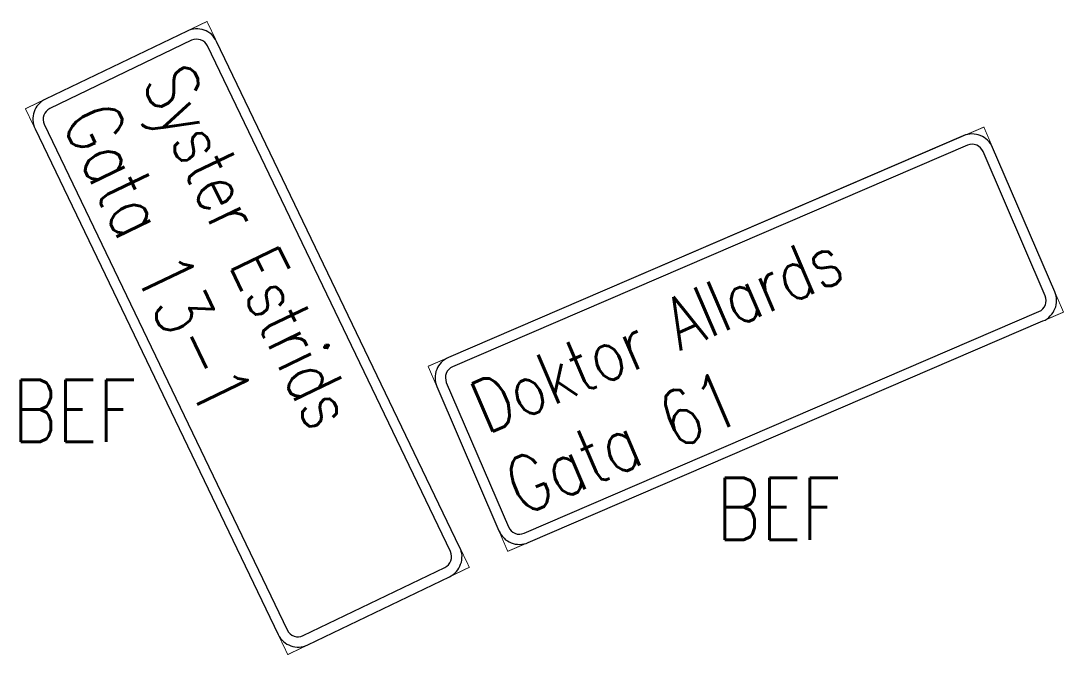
# Model space of a CAD drawing. Header units: metres. Extents: x 148128 to 148845, y 6395399 to 6395651.
# Drawn here: x 148464.4 to 148481.19, y 6395557.38 to 6395567.59 of the extents above; entities that cross this region are included whole.
import ezdxf
from ezdxf.enums import TextEntityAlignment as Align

# ---------------------------------------------------------------- set-up
doc = ezdxf.new("R2010")
doc.units = ezdxf.units.M
doc.layers.add('M-BEF-SKYLTAR', color=4, linetype='Continuous')
doc.styles.add('ISO', font='iso.shx', dxfattribs={"height": 2.5})
doc.styles.add('SIMPLEX8', font='simplex.shx', dxfattribs={"width": 0.8})

# ---------------------------------------------------------------- blocks, each defined once
blk = doc.blocks.new('*U92')
at = {"lineweight": 0, "const_width": 0.0127}
blk.add_lwpolyline([(0, 2.881), (0, 0), (8.653, 0), (8.653, 2.881), (0, 2.881)], close=True, dxfattribs=at)
at = {"lineweight": 0}
for points in [[(0, 2.564), (0, 0.317), (0, 0.317), (0.003, 0.285), (0.006, 0.254), (0.016, 0.222), (0.025, 0.193), (0.038, 0.165), (0.054, 0.139), (0.073, 0.114), (0.095, 0.092), (0.117, 0.073), (0.139, 0.054), (0.168, 0.038), (0.193, 0.025), (0.225, 0.013), (0.254, 0.006), (0.285, 0), (0.317, 0), (8.333, 0), (8.333, 0), (8.368, 0), (8.4, 0.006), (8.428, 0.013), (8.457, 0.025), (8.486, 0.038), (8.514, 0.054), (8.536, 0.073), (8.558, 0.092), (8.581, 0.114), (8.6, 0.139), (8.615, 0.165), (8.628, 0.193), (8.638, 0.222), (8.647, 0.254), (8.65, 0.285), (8.653, 0.317), (8.653, 2.564), (8.653, 2.564), (8.65, 2.596), (8.647, 2.627), (8.638, 2.659), (8.628, 2.688), (8.615, 2.716), (8.6, 2.741), (8.581, 2.767), (8.558, 2.789), (8.536, 2.811), (8.514, 2.827), (8.486, 2.843), (8.457, 2.859), (8.428, 2.868), (8.4, 2.874), (8.368, 2.881), (8.333, 2.881), (0.317, 2.881), (0.317, 2.881), (0.285, 2.881), (0.254, 2.874), (0.225, 2.868), (0.193, 2.859), (0.168, 2.843), (0.139, 2.827), (0.117, 2.811), (0.095, 2.789), (0.073, 2.767), (0.054, 2.741), (0.038, 2.716), (0.025, 2.688), (0.016, 2.659), (0.006, 2.627), (0.003, 2.596), (0, 2.564), (0, 2.564)], [(0.146, 2.564), (0.146, 0.317), (0.146, 0.317), (0.152, 0.282), (0.162, 0.25), (0.177, 0.222), (0.196, 0.196), (0.196, 0.196), (0.222, 0.174), (0.254, 0.158), (0.285, 0.149), (0.317, 0.146), (8.333, 0.146), (8.333, 0.146), (8.368, 0.149), (8.4, 0.158), (8.428, 0.174), (8.457, 0.196), (8.457, 0.196), (8.476, 0.222), (8.492, 0.25), (8.501, 0.282), (8.505, 0.317), (8.505, 2.564), (8.505, 2.564), (8.501, 2.599), (8.492, 2.63), (8.476, 2.659), (8.457, 2.684), (8.457, 2.684), (8.428, 2.707), (8.4, 2.722), (8.368, 2.732), (8.333, 2.735), (0.317, 2.735), (0.317, 2.735), (0.285, 2.732), (0.254, 2.722), (0.222, 2.707), (0.196, 2.684), (0.196, 2.684), (0.177, 2.659), (0.162, 2.63), (0.152, 2.599), (0.146, 2.564), (0.146, 2.564)]]:
    blk.add_lwpolyline(points, close=True, dxfattribs=at)
at = {"style": 'ISO'}
blk.add_attdef('Nr', text='', height=0.9, dxfattribs=at).set_placement((2.925, 3.11), align=Align.BOTTOM_CENTER)
at = {"style": 'SIMPLEX8', "width": 0.8}
for tag, p, height in [('text', (0.377, 1.657), 0.75), ('1', (0.377, 0.383), 0.8)]:
    blk.add_attdef(tag, p, '', height=height, dxfattribs=at)
blk = doc.blocks.new('*U68')
at = {"lineweight": 0, "const_width": 0.0127}
blk.add_lwpolyline([(0, 2.881), (0, 0), (8.661, 0), (8.661, 2.881), (0, 2.881)], close=True, dxfattribs=at)
at = {"lineweight": 0}
for points in [[(0, 2.564), (0, 0.317), (0, 0.317), (0.003, 0.285), (0.006, 0.254), (0.016, 0.222), (0.025, 0.193), (0.038, 0.165), (0.054, 0.139), (0.073, 0.114), (0.095, 0.092), (0.117, 0.073), (0.139, 0.054), (0.168, 0.038), (0.193, 0.025), (0.225, 0.013), (0.254, 0.006), (0.285, 0), (0.317, 0), (8.341, 0), (8.341, 0), (8.376, 0), (8.408, 0.006), (8.436, 0.013), (8.465, 0.025), (8.493, 0.038), (8.522, 0.054), (8.544, 0.073), (8.566, 0.092), (8.588, 0.114), (8.607, 0.139), (8.623, 0.165), (8.636, 0.193), (8.645, 0.222), (8.655, 0.254), (8.658, 0.285), (8.661, 0.317), (8.661, 2.564), (8.661, 2.564), (8.658, 2.596), (8.655, 2.627), (8.645, 2.659), (8.636, 2.688), (8.623, 2.716), (8.607, 2.741), (8.588, 2.767), (8.566, 2.789), (8.544, 2.811), (8.522, 2.827), (8.493, 2.843), (8.465, 2.859), (8.436, 2.868), (8.408, 2.874), (8.376, 2.881), (8.341, 2.881), (0.317, 2.881), (0.317, 2.881), (0.285, 2.881), (0.254, 2.874), (0.225, 2.868), (0.193, 2.859), (0.168, 2.843), (0.139, 2.827), (0.117, 2.811), (0.095, 2.789), (0.073, 2.767), (0.054, 2.741), (0.038, 2.716), (0.025, 2.688), (0.016, 2.659), (0.006, 2.627), (0.003, 2.596), (0, 2.564), (0, 2.564)], [(0.146, 2.564), (0.146, 0.317), (0.146, 0.317), (0.152, 0.282), (0.162, 0.25), (0.177, 0.222), (0.196, 0.196), (0.196, 0.196), (0.222, 0.174), (0.254, 0.158), (0.285, 0.149), (0.317, 0.146), (8.341, 0.146), (8.341, 0.146), (8.376, 0.149), (8.408, 0.158), (8.436, 0.174), (8.465, 0.196), (8.465, 0.196), (8.484, 0.222), (8.499, 0.25), (8.509, 0.282), (8.512, 0.317), (8.512, 2.564), (8.512, 2.564), (8.509, 2.599), (8.499, 2.63), (8.484, 2.659), (8.465, 2.684), (8.465, 2.684), (8.436, 2.707), (8.408, 2.722), (8.376, 2.732), (8.341, 2.735), (0.317, 2.735), (0.317, 2.735), (0.285, 2.732), (0.254, 2.722), (0.222, 2.707), (0.196, 2.684), (0.196, 2.684), (0.177, 2.659), (0.162, 2.63), (0.152, 2.599), (0.146, 2.564), (0.146, 2.564)]]:
    blk.add_lwpolyline(points, close=True, dxfattribs=at)
at = {"style": 'ISO'}
blk.add_attdef('Nr', text='', height=0.9, dxfattribs=at).set_placement((2.925, 3.11), align=Align.BOTTOM_CENTER)
at = {"style": 'SIMPLEX8', "width": 0.8}
for tag, p, height in [('text', (0.377, 1.657), 0.75), ('1', (0.377, 0.383), 0.8)]:
    blk.add_attdef(tag, p, '', height=height, dxfattribs=at)

msp = doc.modelspace()

# ---------------------------------------------------------------- block references
at = {"layer": 'M-BEF-SKYLTAR'}
ref = msp.add_blockref('*U68', (148464.476, 6395566.174), dxfattribs=dict(at, xscale=1.125, yscale=1.125, zscale=1.125, rotation=295.6698252132408))
ref.add_attrib('text', 'Syster Estrids', (148466.341, 6395566.6), dxfattribs={"layer": '0', "height": 0.84375, "rotation": 295.6698, "style": 'SIMPLEX8', "width": 0.8})
ref.add_attrib('1', 'Gata 13-1', (148465.048, 6395565.979), dxfattribs={"layer": '0', "height": 0.9, "rotation": 295.6698, "style": 'SIMPLEX8', "width": 0.8})
ref = msp.add_blockref('*U92', (148472.236, 6395559.053), dxfattribs=dict(at, xscale=1.125, yscale=1.125, zscale=1.125, rotation=23.28571681166265))
ref.add_attrib('text', 'Doktor Allards', (148471.889, 6395560.934), dxfattribs={"layer": '0', "height": 0.84375, "rotation": 23.2857, "style": 'SIMPLEX8', "width": 0.8})
ref.add_attrib('1', 'Gata 61', (148472.456, 6395559.616), dxfattribs={"layer": '0', "height": 0.9, "rotation": 23.2857, "style": 'SIMPLEX8', "width": 0.8})

# ---------------------------------------------------------------- texts
at = {"layer": 'M-BEF-SKYLTAR', "style": 'SIMPLEX8', "width": 0.8}
for p in [(148464.265, 6395560.813), (148475.59, 6395559.238)]:
    msp.add_text('BEF', height=1, dxfattribs=at).set_placement(p)

doc.saveas('drawing.dxf')
